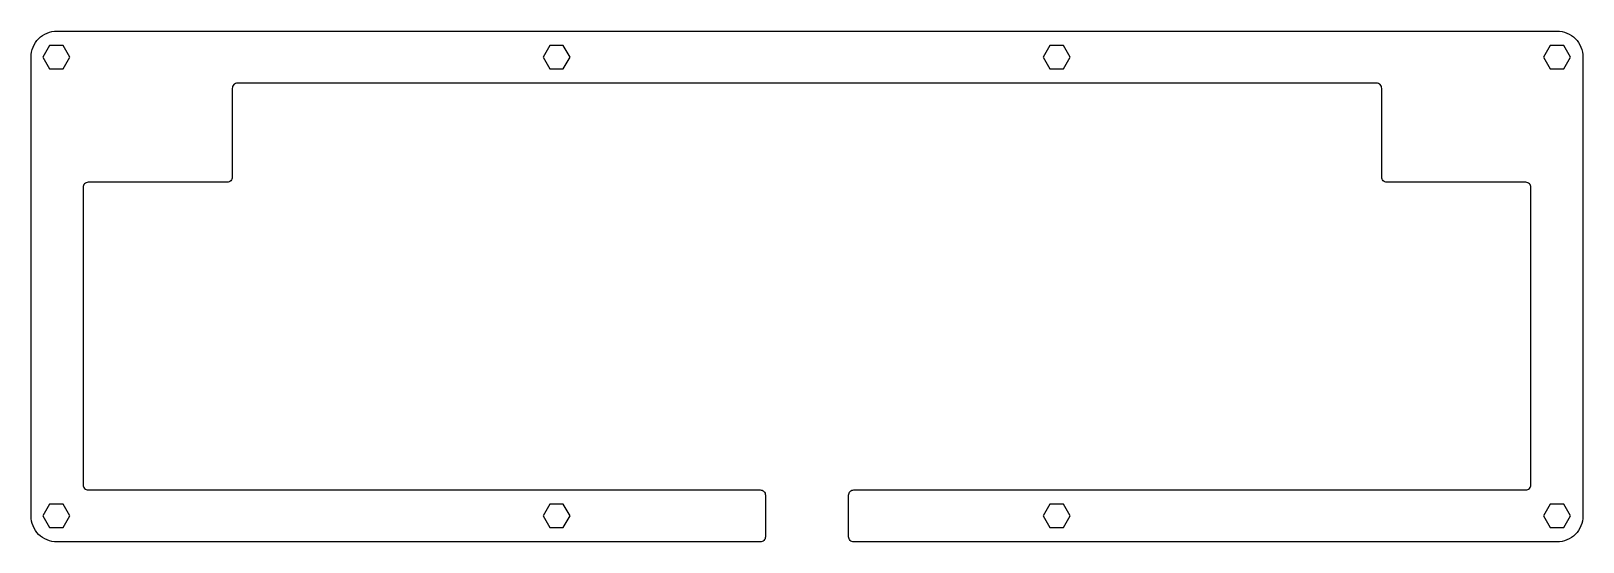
# Model space of a CAD drawing. Header units: millimetres. Extents: x -287 to 11, y -11 to 87.
import ezdxf

# ---------------------------------------------------------------- set-up
doc = ezdxf.new("R2010")
doc.units = ezdxf.units.MM
doc.layers.get('0').update_dxf_attribs({"linetype": 'CONTINUOUS'})

msp = doc.modelspace()

# ---------------------------------------------------------------- linework, layer by layer
msp.add_lwpolyline([(-130.11, -1.98, -0.414214), (-129.11, -0.98), (0.09, -0.98, 0.414214), (1.09, 0.02), (1.09, 57.12, 0.414214), (0.09, 58.12), (-26.6, 58.12, -0.414214), (-27.6, 59.12), (-27.6, 76.17, 0.414214), (-28.6, 77.17), (-247.63, 77.17, 0.414214), (-248.63, 76.17), (-248.63, 59.12, -0.414214), (-249.63, 58.12), (-276.32, 58.12, 0.414214), (-277.32, 57.12), (-277.32, 0.02, 0.414214), (-276.32, -0.98), (-147.11, -0.98, -0.414214), (-146.11, -1.98), (-146.11, -9.98, -0.414214), (-147.11, -10.98), (-282.32, -10.98, -0.414214), (-287.32, -5.98), (-287.32, 82.17, -0.414214), (-282.32, 87.18), (6.09, 87.18, -0.414214), (11.09, 82.17), (11.09, -5.98, -0.414214), (6.09, -10.98), (-129.11, -10.98, -0.414214), (-130.11, -9.98)], format="xyb", close=True)
for points in [[(-285.04, 82.17), (-283.74, 79.92), (-281.15, 79.92), (-279.85, 82.17), (-281.15, 84.42), (-283.74, 84.42)], [(-188.86, 82.17), (-187.56, 79.92), (-184.97, 79.92), (-183.67, 82.17), (-184.97, 84.42), (-187.56, 84.42)], [(-92.68, 82.17), (-91.39, 79.92), (-88.79, 79.92), (-87.49, 82.17), (-88.79, 84.42), (-91.39, 84.42)], [(4.79, 84.42), (3.5, 82.17), (4.79, 79.92), (7.39, 79.92), (8.69, 82.17), (7.39, 84.42)], [(-285.04, -5.98), (-283.74, -8.23), (-281.15, -8.23), (-279.85, -5.98), (-281.15, -3.73), (-283.74, -3.73)], [(-188.86, -5.98), (-187.56, -8.23), (-184.97, -8.23), (-183.67, -5.98), (-184.97, -3.73), (-187.56, -3.73)], [(-91.39, -3.73), (-92.68, -5.98), (-91.39, -8.23), (-88.79, -8.23), (-87.49, -5.98), (-88.79, -3.73)], [(3.5, -5.98), (4.79, -8.23), (7.39, -8.23), (8.69, -5.98), (7.39, -3.73), (4.79, -3.73)]]:
    msp.add_lwpolyline(points, close=True)

doc.saveas('drawing.dxf')
